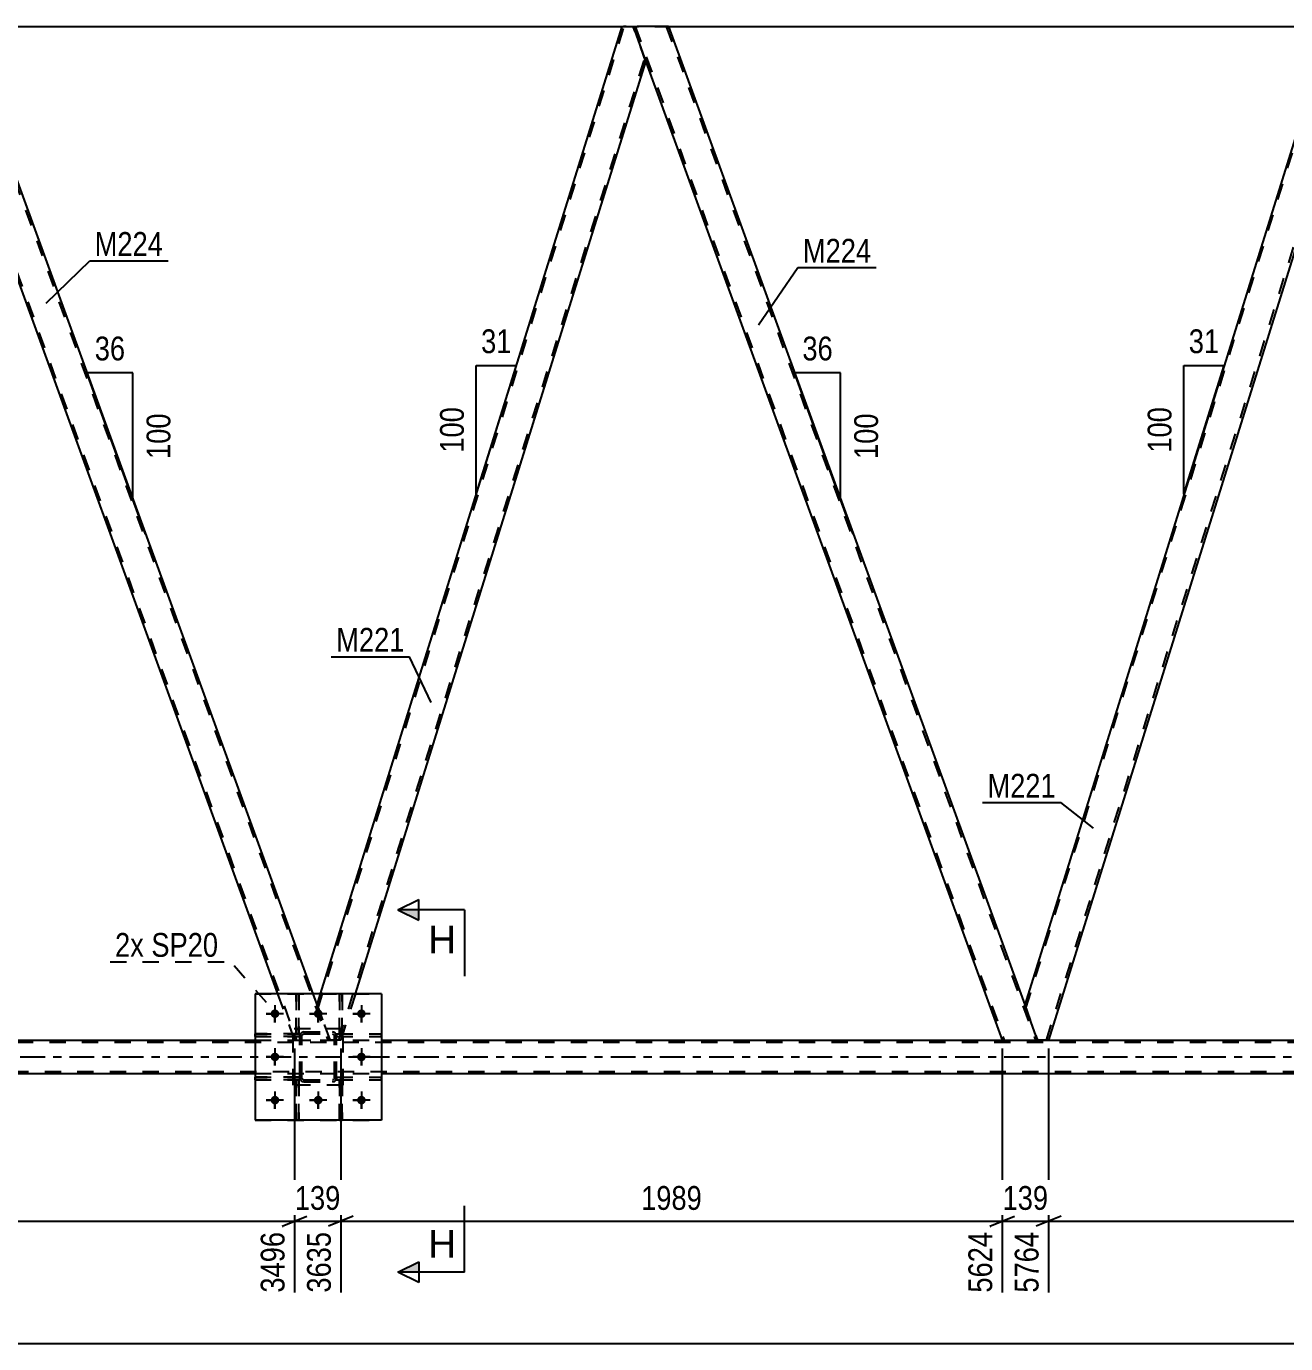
# Model space of a CAD drawing. Header units: millimetres. Extents: x 0 to 841, y 0 to 594.
# Drawn here: x 211.8 to 363.3, y 278.7 to 437.2 of the extents above; entities that cross this region are included whole.
import ezdxf

# ---------------------------------------------------------------- set-up
doc = ezdxf.new("R2010")
doc.units = ezdxf.units.MM
doc.linetypes.add('DXK_LINE_DOT2', pattern=[3.9198, 1.9599, -1.9599])
doc.linetypes.add('DXK_LINE_DOT3', pattern=[5.9187, 2.979, -0.9799, 0.9799, -0.9799])
doc.styles.add('Arial', font='ARIAL.TTF', dxfattribs={"height": 0.2})
doc.styles.add('Arial Narrow', font='ARIALN.TTF', dxfattribs={"height": 0.2})

# ---------------------------------------------------------------- blocks, each defined once
blk = doc.blocks.new('Part-122567824-4159 - 3926')
at = {"color": 7, "linetype": 'DXK_LINE_DOT2'}
for p, q in [((249.48, 305.57), (249.48, 310.41)), ((249.48, 310.41), (249.8, 310.41)), ((249.48, 309.81), (249.8, 309.81)), ((249.8, 310.41), (249.8, 305.57)), ((249.8, 305.57), (249.48, 305.57))]:
    blk.add_line(p, q, dxfattribs=at)
blk = doc.blocks.new('Part-122567824-4082 - 3926')
at = {"color": 7, "linetype": 'DXK_LINE_DOT2'}
for p, q in [((246.91, 319.05), (283.73, 437.17)), ((283.98, 437.17), (283.63, 437.17)), ((249.39, 315.17), (286.21, 433.29)), ((246.78, 319.42), (247.2, 320.77)), ((251.39, 320.77), (249.64, 315.17)), ((246.78, 319.42), (248.33, 315.17)), ((249.64, 315.17), (248.33, 315.17))]:
    blk.add_line(p, q, dxfattribs=at)
at = {"color": 2, "linetype": 'Continuous'}
for p, q in [((247.2, 320.77), (283.48, 437.17)), ((283.48, 437.17), (283.52, 437.17)), ((283.52, 437.17), (283.98, 437.17)), ((283.98, 437.17), (284.8, 437.17)), ((284.8, 437.17), (286.35, 432.92)), ((251.39, 320.77), (286.35, 432.92))]:
    blk.add_line(p, q, dxfattribs=at)
blk = doc.blocks.new('Part-122567824-4031 - 3926')
at = {"color": 7, "linetype": 'DXK_LINE_DOT2'}
for p, q in [((239.32, 320.77), (254.52, 320.77)), ((239.32, 320.77), (239.32, 305.57)), ((254.52, 320.77), (254.52, 305.57)), ((239.32, 305.57), (254.52, 305.57))]:
    blk.add_line(p, q, dxfattribs=at)
blk = doc.blocks.new('Part-122567824-4037 - 3926')
at = {"color": 7, "linetype": 'DXK_LINE_DOT2'}
for p, q in [((244.72, 315.93), (239.32, 315.93)), ((239.32, 315.93), (239.32, 315.61)), ((239.32, 315.61), (244.72, 315.61)), ((244.12, 315.61), (244.12, 315.93)), ((244.72, 315.61), (244.72, 315.93))]:
    blk.add_line(p, q, dxfattribs=at)
blk = doc.blocks.new('Part-122567824-4052 - 3926')
at = {"color": 2, "linetype": 'Continuous'}
for p, q in [((199.66, 437.17), (199.7, 437.17)), ((199.7, 437.17), (199.81, 437.17)), ((199.81, 437.17), (200.18, 437.17)), ((203.92, 437.17), (200.18, 437.17)), ((203.92, 437.17), (246.29, 320.77)), ((201.21, 432.92), (242.03, 320.77))]:
    blk.add_line(p, q, dxfattribs=at)
at = {"color": 7, "linetype": 'DXK_LINE_DOT2'}
for p, q in [((201.21, 432.92), (199.66, 437.17)), ((199.66, 437.17), (199.81, 437.17)), ((199.92, 437.17), (244.32, 315.17)), ((199.92, 437.17), (199.98, 437.17)), ((203.67, 437.17), (248.07, 315.17)), ((242.03, 320.77), (244.07, 315.17)), ((246.29, 320.77), (248.33, 315.17)), ((244.07, 315.17), (248.33, 315.17))]:
    blk.add_line(p, q, dxfattribs=at)
blk = doc.blocks.new('Part-122567824-4099 - 3926')
at = {"color": 7, "linetype": 'DXK_LINE_DOT2'}
for p, q in [((244.72, 315.69), (244.76, 315.87)), ((244.76, 315.87), (244.72, 315.69)), ((244.72, 310.65), (244.72, 315.69)), ((244.96, 315.69), (244.98, 315.78)), ((244.96, 310.65), (244.96, 315.69)), ((244.98, 315.78), (245.03, 315.86)), ((245.02, 316.13), (245.2, 316.17)), ((245.2, 316.17), (245.02, 316.13)), ((245.03, 315.86), (245.11, 315.91)), ((245.11, 315.91), (245.2, 315.93)), ((245.2, 316.17), (248.64, 316.17)), ((245.2, 315.93), (248.64, 315.93)), ((248.64, 316.17), (248.83, 316.13)), ((248.83, 316.13), (248.64, 316.17)), ((248.64, 315.93), (248.74, 315.91)), ((248.74, 315.91), (248.81, 315.86)), ((248.81, 315.86), (248.87, 315.78)), ((248.87, 315.78), (248.88, 315.69)), ((248.88, 310.65), (248.88, 315.69)), ((249.09, 315.87), (249.12, 315.69)), ((249.12, 315.69), (249.09, 315.87)), ((249.12, 310.65), (249.12, 315.69)), ((244.76, 310.47), (244.72, 310.65)), ((244.72, 310.65), (244.76, 310.47)), ((244.98, 310.56), (244.96, 310.65)), ((245.03, 310.48), (244.98, 310.56)), ((245.2, 310.17), (245.02, 310.21)), ((245.02, 310.21), (245.2, 310.17)), ((245.11, 310.43), (245.03, 310.48)), ((245.2, 310.41), (245.11, 310.43)), ((245.2, 310.41), (248.64, 310.41)), ((245.2, 310.17), (248.64, 310.17)), ((248.74, 310.43), (248.64, 310.41)), ((248.83, 310.21), (248.64, 310.17)), ((248.64, 310.17), (248.83, 310.21)), ((248.81, 310.48), (248.74, 310.43)), ((248.87, 310.56), (248.81, 310.48)), ((248.88, 310.65), (248.87, 310.56)), ((249.12, 310.65), (249.09, 310.47)), ((249.09, 310.47), (249.12, 310.65))]:
    blk.add_line(p, q, dxfattribs=at)
at = {"color": 7, "linetype": 'DXK_LINE_DOT3'}
blk.add_line((246.92, 313.17), (246.92, 313.17), dxfattribs=at)
at = {"color": 7, "linetype": 'DXK_LINE_DOT2'}
for centre, start, end in [((245.2, 315.69), 112.4996, 157.4996), ((245.2, 315.69), 112.4996, 157.4996), ((248.64, 315.69), 22.4996, 67.4996), ((248.64, 315.69), 22.4996, 67.4996), ((245.2, 310.65), 202.4996, 247.4996), ((245.2, 310.65), 202.4996, 247.4996), ((248.64, 310.65), 292.4996, 337.4996), ((248.64, 310.65), 292.4996, 337.4996)]:
    blk.add_arc(centre, 0.48, start, end, dxfattribs=at)
blk = doc.blocks.new('Part-122567824-4021 - 3926')
at = {"color": 7, "linetype": 'DXK_LINE_DOT2'}
for p, q in [((244.6, 310.41), (244.28, 310.41)), ((244.28, 310.41), (244.28, 305.57)), ((244.28, 309.81), (244.6, 309.81)), ((244.6, 305.57), (244.6, 310.41)), ((244.28, 305.57), (244.6, 305.57))]:
    blk.add_line(p, q, dxfattribs=at)
blk = doc.blocks.new('Bolt-122567824-4022 - 3926')
at = {"linetype": 'Continuous'}
for points in [[(242.24, 318.37, -1), (241.2, 318.37, -1)], [(247.44, 318.37, -1), (246.4, 318.37, -1)], [(252.64, 318.37, -1), (251.6, 318.37, -1)], [(242.24, 313.17, -1), (241.2, 313.17, -1)], [(252.64, 313.17, -1), (251.6, 313.17, -1)], [(242.24, 307.97, -1), (241.2, 307.97, -1)], [(247.44, 307.97, -1), (246.4, 307.97, -1)], [(252.64, 307.97, -1), (251.6, 307.97, -1)]]:
    blk.add_hatch(color=1, dxfattribs=at).paths.add_polyline_path(points)
at = {"color": 1, "linetype": 'Continuous'}
for p, q in [((241.72, 319.41), (241.72, 317.33)), ((246.92, 319.41), (246.92, 317.33)), ((252.12, 319.41), (252.12, 317.33)), ((242.76, 318.37), (240.68, 318.37)), ((247.96, 318.37), (245.88, 318.37)), ((253.16, 318.37), (251.08, 318.37)), ((241.72, 314.21), (241.72, 312.13)), ((252.12, 314.21), (252.12, 312.13)), ((242.76, 313.17), (240.68, 313.17)), ((253.16, 313.17), (251.08, 313.17)), ((242.76, 307.97), (240.68, 307.97)), ((241.72, 309.01), (241.72, 306.93)), ((247.96, 307.97), (245.88, 307.97)), ((246.92, 309.01), (246.92, 306.93)), ((253.16, 307.97), (251.08, 307.97)), ((252.12, 309.01), (252.12, 306.93))]:
    blk.add_line(p, q, dxfattribs=at)
blk = doc.blocks.new('Bolt-122567824-4023 - 3926')
at = {"color": 1, "linetype": 'Continuous'}
for p, q in [((241.72, 319.41), (241.72, 318.72)), ((246.92, 319.41), (246.92, 318.72)), ((252.12, 319.41), (252.12, 318.72)), ((240.68, 318.37), (241.38, 318.37)), ((241.72, 317.33), (241.72, 318.02)), ((242.76, 318.37), (242.07, 318.37)), ((245.88, 318.37), (246.58, 318.37)), ((246.92, 317.33), (246.92, 318.02)), ((247.96, 318.37), (247.27, 318.37)), ((251.08, 318.37), (251.78, 318.37)), ((252.12, 317.33), (252.12, 318.02)), ((253.16, 318.37), (252.47, 318.37)), ((241.72, 314.21), (241.72, 313.52)), ((252.12, 314.21), (252.12, 313.52)), ((240.68, 313.17), (241.38, 313.17)), ((241.72, 312.13), (241.72, 312.82)), ((242.76, 313.17), (242.07, 313.17)), ((251.08, 313.17), (251.78, 313.17)), ((252.12, 312.13), (252.12, 312.82)), ((253.16, 313.17), (252.47, 313.17)), ((240.68, 307.97), (241.38, 307.97)), ((241.72, 309.01), (241.72, 308.32)), ((241.72, 306.93), (241.72, 307.62)), ((242.76, 307.97), (242.07, 307.97)), ((245.88, 307.97), (246.58, 307.97)), ((246.92, 309.01), (246.92, 308.32)), ((246.92, 306.93), (246.92, 307.62)), ((247.96, 307.97), (247.27, 307.97)), ((251.08, 307.97), (251.78, 307.97)), ((252.12, 309.01), (252.12, 308.32)), ((252.12, 306.93), (252.12, 307.62)), ((253.16, 307.97), (252.47, 307.97))]:
    blk.add_line(p, q, dxfattribs=at)
blk = doc.blocks.new('Part-122567824-4032 - 3926')
at = {"color": 7, "linetype": 'DXK_LINE_DOT2'}
for p, q in [((249.12, 310.41), (249.12, 310.73)), ((249.12, 310.73), (254.52, 310.73)), ((249.72, 310.41), (249.72, 310.73)), ((254.52, 310.73), (254.52, 310.41)), ((249.12, 310.41), (254.52, 310.41))]:
    blk.add_line(p, q, dxfattribs=at)
blk = doc.blocks.new('Part-122567824-4117 - 3926')
at = {"color": 7, "linetype": 'DXK_LINE_DOT2'}
for p, q in [((244.72, 315.69), (244.76, 315.87)), ((244.76, 315.87), (244.72, 315.69)), ((244.72, 310.65), (244.72, 315.69)), ((244.96, 315.69), (244.98, 315.78)), ((244.96, 310.65), (244.96, 315.69)), ((244.98, 315.78), (245.03, 315.86)), ((245.02, 316.13), (245.2, 316.17)), ((245.2, 316.17), (245.02, 316.13)), ((245.03, 315.86), (245.11, 315.91)), ((245.11, 315.91), (245.2, 315.93)), ((245.2, 316.17), (248.64, 316.17)), ((245.2, 315.93), (248.64, 315.93)), ((248.64, 316.17), (248.83, 316.13)), ((248.83, 316.13), (248.64, 316.17)), ((248.64, 315.93), (248.74, 315.91)), ((248.74, 315.91), (248.81, 315.86)), ((248.81, 315.86), (248.87, 315.78)), ((248.87, 315.78), (248.88, 315.69)), ((248.88, 310.65), (248.88, 315.69)), ((249.09, 315.87), (249.12, 315.69)), ((249.12, 315.69), (249.09, 315.87)), ((249.12, 310.65), (249.12, 315.69)), ((244.76, 310.47), (244.72, 310.65)), ((244.72, 310.65), (244.76, 310.47)), ((244.98, 310.56), (244.96, 310.65)), ((245.03, 310.48), (244.98, 310.56)), ((245.2, 310.17), (245.02, 310.21)), ((245.02, 310.21), (245.2, 310.17)), ((245.11, 310.43), (245.03, 310.48)), ((245.2, 310.41), (245.11, 310.43)), ((245.2, 310.41), (248.64, 310.41)), ((245.2, 310.17), (248.64, 310.17)), ((248.74, 310.43), (248.64, 310.41)), ((248.83, 310.21), (248.64, 310.17)), ((248.64, 310.17), (248.83, 310.21)), ((248.81, 310.48), (248.74, 310.43)), ((248.87, 310.56), (248.81, 310.48)), ((248.88, 310.65), (248.87, 310.56)), ((249.12, 310.65), (249.09, 310.47)), ((249.09, 310.47), (249.12, 310.65))]:
    blk.add_line(p, q, dxfattribs=at)
at = {"color": 7, "linetype": 'DXK_LINE_DOT3'}
blk.add_line((246.92, 313.17), (246.92, 313.17), dxfattribs=at)
at = {"color": 7, "linetype": 'DXK_LINE_DOT2'}
for centre, start, end in [((245.2, 315.69), 112.4996, 157.4996), ((245.2, 315.69), 112.4996, 157.4996), ((248.64, 315.69), 22.4996, 67.4996), ((248.64, 315.69), 22.4996, 67.4996), ((245.2, 310.65), 202.4996, 247.4996), ((245.2, 310.65), 202.4996, 247.4996), ((248.64, 310.65), 292.4996, 337.4996), ((248.64, 310.65), 292.4996, 337.4996)]:
    blk.add_arc(centre, 0.48, start, end, dxfattribs=at)
blk = doc.blocks.new('Part-122567824-4153 - 3926')
at = {"color": 7, "linetype": 'DXK_LINE_DOT2'}
for p, q in [((249.48, 315.93), (249.48, 320.77)), ((249.48, 320.77), (249.8, 320.77)), ((249.8, 320.77), (249.8, 315.93)), ((249.48, 316.53), (249.8, 316.53)), ((249.8, 315.93), (249.48, 315.93))]:
    blk.add_line(p, q, dxfattribs=at)
blk = doc.blocks.new('Part-122567824-4156 - 3926')
at = {"color": 7, "linetype": 'DXK_LINE_DOT2'}
for p, q in [((244.28, 315.93), (244.28, 320.77)), ((244.28, 320.77), (244.6, 320.77)), ((244.6, 320.77), (244.6, 315.93)), ((244.28, 316.53), (244.6, 316.53)), ((244.6, 315.93), (244.28, 315.93))]:
    blk.add_line(p, q, dxfattribs=at)
blk = doc.blocks.new('Part-122567824-4162 - 3926')
at = {"color": 7, "linetype": 'DXK_LINE_DOT2'}
for p, q in [((244.28, 305.57), (244.28, 310.41)), ((244.28, 310.41), (244.6, 310.41)), ((244.28, 309.81), (244.6, 309.81)), ((244.6, 310.41), (244.6, 305.57)), ((244.6, 305.57), (244.28, 305.57))]:
    blk.add_line(p, q, dxfattribs=at)
blk = doc.blocks.new('Part-122567824-4174 - 3926')
at = {"color": 7, "linetype": 'DXK_LINE_DOT2'}
for p, q in [((244.72, 310.73), (239.32, 310.73)), ((239.32, 310.73), (239.32, 310.41)), ((244.12, 310.41), (244.12, 310.73)), ((244.72, 310.41), (244.72, 310.73)), ((239.32, 310.41), (244.72, 310.41))]:
    blk.add_line(p, q, dxfattribs=at)
blk = doc.blocks.new('Part-122567824-4179 - 3926')
at = {"color": 2, "linetype": 'Continuous'}
for p, q in [((368.62, 437.17), (331.91, 319.42)), ((368.65, 437.17), (368.62, 437.17)), ((368.65, 437.17), (369.12, 437.17)), ((369.12, 437.17), (369.93, 437.17)), ((369.93, 437.17), (371.48, 432.92)), ((371.48, 432.92), (334.78, 315.17)), ((333.46, 315.17), (331.91, 319.42)), ((334.78, 315.17), (333.46, 315.17))]:
    blk.add_line(p, q, dxfattribs=at)
at = {"color": 7, "linetype": 'DXK_LINE_DOT2'}
for p, q in [((332.05, 319.05), (368.87, 437.17)), ((368.76, 437.17), (369.12, 437.17)), ((368.89, 437.17), (368.87, 437.17)), ((368.87, 437.17), (368.89, 437.17)), ((368.93, 437.17), (368.89, 437.17)), ((334.53, 315.17), (371.34, 433.29))]:
    blk.add_line(p, q, dxfattribs=at)
blk = doc.blocks.new('Part-122567824-4184 - 3926')
at = {"color": 2, "linetype": 'Continuous'}
for p, q in [((284.8, 437.17), (284.84, 437.17)), ((284.84, 437.17), (284.95, 437.17)), ((284.95, 437.17), (285.31, 437.17)), ((289.06, 437.17), (285.31, 437.17)), ((289.06, 437.17), (331.91, 319.42)), ((286.35, 432.92), (329.2, 315.17)), ((329.2, 315.17), (329.71, 315.17)), ((329.71, 315.17), (333.46, 315.17))]:
    blk.add_line(p, q, dxfattribs=at)
at = {"color": 7, "linetype": 'DXK_LINE_DOT2'}
for p, q in [((286.35, 432.92), (284.8, 437.17)), ((284.8, 437.17), (284.95, 437.17)), ((285.05, 437.17), (329.46, 315.17)), ((285.05, 437.17), (285.11, 437.17)), ((288.8, 437.17), (333.2, 315.17)), ((331.91, 319.42), (333.46, 315.17)), ((329.2, 315.17), (329.24, 315.17)), ((329.24, 315.17), (329.35, 315.17))]:
    blk.add_line(p, q, dxfattribs=at)
blk = doc.blocks.new('Part-122567824-4194 - 3926')
at = {"color": 7, "linetype": 'DXK_LINE_DOT2'}
for p, q in [((104.83, 314.93), (774.49, 314.93)), ((239.32, 315.17), (254.52, 315.17)), ((329.2, 315.17), (334.78, 315.17)), ((104.27, 311.41), (774.49, 311.41)), ((239.32, 311.17), (254.52, 311.17))]:
    blk.add_line(p, q, dxfattribs=at)
at = {"color": 2, "linetype": 'Continuous'}
for p, q in [((164.51, 315.17), (239.32, 315.17)), ((254.52, 315.17), (329.2, 315.17)), ((334.78, 315.17), (414.34, 315.17)), ((104.23, 311.17), (239.32, 311.17)), ((254.52, 311.17), (494.73, 311.17))]:
    blk.add_line(p, q, dxfattribs=at)
at = {"color": 7, "linetype": 'DXK_LINE_DOT3'}
blk.add_line((104.55, 313.17), (774.49, 313.17), dxfattribs=at)
blk = doc.blocks.new('Part-122567824-4222 - 3926')
at = {"color": 7, "linetype": 'DXK_LINE_DOT2'}
for p, q in [((249.12, 315.61), (249.12, 315.93)), ((249.12, 315.93), (254.52, 315.93)), ((249.12, 315.61), (254.52, 315.61)), ((249.72, 315.61), (249.72, 315.93)), ((254.52, 315.93), (254.52, 315.61))]:
    blk.add_line(p, q, dxfattribs=at)
blk = doc.blocks.new('Part-122567824-4227 - 3926')
at = {"color": 2, "linetype": 'Continuous'}
for p, q in [((254.52, 320.77), (239.32, 320.77)), ((239.32, 320.77), (239.32, 305.57)), ((254.52, 320.77), (254.52, 305.57)), ((254.52, 305.57), (239.32, 305.57))]:
    blk.add_line(p, q, dxfattribs=at)
blk = doc.blocks.new('Part-122567824-4228 - 3926')
at = {"color": 7, "linetype": 'DXK_LINE_DOT2'}
for p, q in [((249.12, 315.93), (254.52, 315.93)), ((249.12, 315.93), (249.12, 315.61)), ((249.12, 315.61), (254.52, 315.61)), ((249.72, 315.61), (249.72, 315.93)), ((254.52, 315.61), (254.52, 315.93))]:
    blk.add_line(p, q, dxfattribs=at)
blk = doc.blocks.new('Part-122567824-4408 - 3926')
at = {"color": 7, "linetype": 'DXK_LINE_DOT2'}
for p, q in [((249.92, 316.57), (243.92, 316.57)), ((243.92, 309.77), (243.92, 316.57)), ((249.92, 309.77), (249.92, 316.57)), ((249.92, 309.77), (243.92, 309.77))]:
    blk.add_line(p, q, dxfattribs=at)
blk = doc.blocks.new('Part-122567824-4231 - 3926')
at = {"color": 7, "linetype": 'DXK_LINE_DOT2'}
for p, q in [((249.8, 310.41), (249.48, 310.41)), ((249.48, 310.41), (249.48, 305.57)), ((249.48, 309.81), (249.8, 309.81)), ((249.8, 305.57), (249.8, 310.41)), ((249.48, 305.57), (249.8, 305.57))]:
    blk.add_line(p, q, dxfattribs=at)
blk = doc.blocks.new('Part-122567824-4234 - 3926')
at = {"color": 2, "linetype": 'Continuous'}
blk.add_line((244.6, 320.77), (244.28, 320.77), dxfattribs=at)
at = {"color": 7, "linetype": 'DXK_LINE_DOT2'}
for p, q in [((244.28, 320.77), (244.28, 315.93)), ((244.6, 315.93), (244.6, 320.77)), ((244.28, 316.53), (244.6, 316.53)), ((244.28, 315.93), (244.6, 315.93))]:
    blk.add_line(p, q, dxfattribs=at)
blk = doc.blocks.new('Part-122567824-4237 - 3926')
at = {"color": 2, "linetype": 'Continuous'}
blk.add_line((249.8, 320.77), (249.48, 320.77), dxfattribs=at)
at = {"color": 7, "linetype": 'DXK_LINE_DOT2'}
for p, q in [((249.48, 320.77), (249.48, 315.93)), ((249.8, 315.93), (249.8, 320.77)), ((249.48, 316.53), (249.8, 316.53)), ((249.48, 315.93), (249.8, 315.93))]:
    blk.add_line(p, q, dxfattribs=at)
blk = doc.blocks.new('Part-122567824-4238 - 3926')
at = {"color": 7, "linetype": 'DXK_LINE_DOT2'}
for p, q in [((239.32, 310.73), (244.72, 310.73)), ((239.32, 310.41), (239.32, 310.73)), ((244.12, 310.41), (244.12, 310.73)), ((244.72, 310.73), (244.72, 310.41)), ((244.72, 310.41), (239.32, 310.41))]:
    blk.add_line(p, q, dxfattribs=at)
blk = doc.blocks.new('Part-122567824-4239 - 3926')
at = {"color": 7, "linetype": 'DXK_LINE_DOT2'}
for p, q in [((239.32, 315.93), (244.72, 315.93)), ((239.32, 315.61), (239.32, 315.93)), ((244.72, 315.61), (239.32, 315.61)), ((244.12, 315.61), (244.12, 315.93)), ((244.72, 315.93), (244.72, 315.61))]:
    blk.add_line(p, q, dxfattribs=at)
blk = doc.blocks.new('Part-122567824-4261 - 3926')
at = {"color": 7, "linetype": 'DXK_LINE_DOT2'}
for p, q in [((249.12, 310.73), (254.52, 310.73)), ((249.12, 310.73), (249.12, 310.41)), ((249.72, 310.41), (249.72, 310.73)), ((254.52, 310.41), (254.52, 310.73)), ((249.12, 310.41), (254.52, 310.41))]:
    blk.add_line(p, q, dxfattribs=at)
blk = doc.blocks.new('Part-122567824-4392 - 3926')
at = {"color": 2, "linetype": 'Continuous'}
for p, q in [((203.92, 437.17), (283.48, 437.17)), ((289.06, 437.17), (368.62, 437.17))]:
    blk.add_line(p, q, dxfattribs=at)
at = {"color": 7, "linetype": 'DXK_LINE_DOT2'}
blk.add_line((283.48, 437.17), (289.06, 437.17), dxfattribs=at)
blk = doc.blocks.new('Part-122567824-4407 - 3926')
at = {"color": 7, "linetype": 'DXK_LINE_DOT2'}
for p, q in [((249.92, 316.57), (243.92, 316.57)), ((243.92, 309.77), (243.92, 316.57)), ((249.92, 309.77), (249.92, 316.57)), ((249.92, 309.77), (243.92, 309.77))]:
    blk.add_line(p, q, dxfattribs=at)
blk = doc.blocks.new('StraightDimension-122567824-10666 - 3926')
at = {"color": 7, "linetype": 'Continuous'}
for p, q in [((164.51, 314.17), (164.51, 284.81)), ((244.07, 314.17), (244.07, 284.81)), ((166.01, 294.02), (163.01, 292.82)), ((164.51, 293.42), (244.07, 293.42)), ((242.57, 292.82), (245.57, 294.02))]:
    blk.add_line(p, q, dxfattribs=at)
at = {"color": 0}
blk.add_wipeout([(208.54, 294.17), (208.54, 298.37), (200.03, 298.37), (200.03, 294.17)], dxfattribs=at)
at = {"color": 0, "linetype": 'Continuous'}
blk.add_wipeout([(243.47, 292.72), (239.27, 292.72), (239.27, 284.21), (243.47, 284.21)], dxfattribs=at)
at = {"color": 3, "style": 'Arial Narrow'}
blk.add_text('1989', height=2.863, dxfattribs=at).set_placement((200.63, 294.77))
at = {"color": 3, "linetype": 'Continuous', "style": 'Arial Narrow'}
blk.add_text('3496', height=2.863, rotation=90.0002, dxfattribs=at).set_placement((242.87, 284.81))
blk = doc.blocks.new('StraightDimension-122567824-49967 - 3926')
at = {"color": 7, "linetype": 'Continuous'}
blk.add_line((46.96, 278.67), (791.11, 278.67), dxfattribs=at)
blk = doc.blocks.new('StraightDimension-122567824-10664 - 3926')
at = {"color": 7, "linetype": 'Continuous'}
for p, q in [((249.64, 314.17), (249.64, 284.81)), ((329.2, 314.17), (329.2, 284.81)), ((251.14, 294.02), (248.14, 292.82)), ((249.64, 293.42), (329.2, 293.42)), ((327.7, 292.82), (330.7, 294.02))]:
    blk.add_line(p, q, dxfattribs=at)
at = {"color": 0}
blk.add_wipeout([(293.68, 294.17), (293.68, 298.37), (285.17, 298.37), (285.17, 294.17)], dxfattribs=at)
at = {"color": 0, "linetype": 'Continuous'}
blk.add_wipeout([(328.6, 292.72), (324.4, 292.72), (324.4, 284.21), (328.6, 284.21)], dxfattribs=at)
at = {"color": 3, "style": 'Arial Narrow'}
blk.add_text('1989', height=2.863, dxfattribs=at).set_placement((285.77, 294.77))
at = {"color": 3, "linetype": 'Continuous', "style": 'Arial Narrow'}
blk.add_text('5624', height=2.863, rotation=90.0002, dxfattribs=at).set_placement((328, 284.81))
blk = doc.blocks.new('StraightDimension-122567824-10662 - 3926')
at = {"color": 7, "linetype": 'Continuous'}
for p, q in [((334.78, 314.17), (334.78, 284.81)), ((414.34, 314.17), (414.34, 284.81)), ((336.28, 294.02), (333.28, 292.82)), ((334.78, 293.42), (414.34, 293.42)), ((412.84, 292.82), (415.84, 294.02))]:
    blk.add_line(p, q, dxfattribs=at)
at = {"color": 0}
blk.add_wipeout([(378.81, 294.17), (378.81, 298.37), (370.3, 298.37), (370.3, 294.17)], dxfattribs=at)
at = {"color": 0, "linetype": 'Continuous'}
blk.add_wipeout([(413.74, 292.72), (409.54, 292.72), (409.54, 284.21), (413.74, 284.21)], dxfattribs=at)
at = {"color": 3, "style": 'Arial Narrow'}
blk.add_text('1989', height=2.863, dxfattribs=at).set_placement((370.9, 294.77))
at = {"color": 3, "linetype": 'Continuous', "style": 'Arial Narrow'}
blk.add_text('7753', height=2.863, rotation=90.0002, dxfattribs=at).set_placement((413.14, 284.81))
blk = doc.blocks.new('StraightDimension-122567824-10663 - 3926')
at = {"color": 7, "linetype": 'Continuous'}
for p, q in [((329.2, 314.17), (329.2, 284.81)), ((334.78, 314.17), (334.78, 284.81)), ((327.7, 292.82), (330.7, 294.02)), ((329.2, 293.42), (334.78, 293.42)), ((336.28, 294.02), (333.28, 292.82))]:
    blk.add_line(p, q, dxfattribs=at)
at = {"color": 0}
blk.add_wipeout([(335.33, 294.17), (335.33, 298.37), (328.65, 298.37), (328.65, 294.17)], dxfattribs=at)
at = {"color": 0, "linetype": 'Continuous'}
blk.add_wipeout([(334.18, 292.72), (329.98, 292.72), (329.98, 284.21), (334.18, 284.21)], dxfattribs=at)
at = {"color": 3, "style": 'Arial Narrow'}
blk.add_text('139', height=2.863, dxfattribs=at).set_placement((329.25, 294.77))
at = {"color": 3, "linetype": 'Continuous', "style": 'Arial Narrow'}
blk.add_text('5764', height=2.863, rotation=90.0002, dxfattribs=at).set_placement((333.58, 284.81))
blk = doc.blocks.new('StraightDimension-122567824-10665 - 3926')
at = {"color": 7, "linetype": 'Continuous'}
for p, q in [((244.07, 314.17), (244.07, 284.81)), ((249.64, 314.17), (249.64, 284.81)), ((242.57, 292.82), (245.57, 294.02)), ((244.07, 293.42), (249.64, 293.42)), ((251.14, 294.02), (248.14, 292.82))]:
    blk.add_line(p, q, dxfattribs=at)
at = {"color": 0}
blk.add_wipeout([(250.2, 294.17), (250.2, 298.37), (243.51, 298.37), (243.51, 294.17)], dxfattribs=at)
at = {"color": 0, "linetype": 'Continuous'}
blk.add_wipeout([(249.04, 292.72), (244.84, 292.72), (244.84, 284.21), (249.04, 284.21)], dxfattribs=at)
at = {"color": 3, "style": 'Arial Narrow'}
blk.add_text('139', height=2.863, dxfattribs=at).set_placement((244.11, 294.77))
at = {"color": 3, "linetype": 'Continuous', "style": 'Arial Narrow'}
blk.add_text('3635', height=2.863, rotation=90.0002, dxfattribs=at).set_placement((248.44, 284.81))
blk = doc.blocks.new('AngleDimension-122567824-20758 - 3926')
at = {"color": 7, "linetype": 'Continuous'}
for p, q in [((265.94, 396.35), (270.76, 396.35)), ((265.94, 380.89), (270.76, 396.35)), ((265.94, 380.89), (265.94, 396.35)), ((267.65, 386.39), (270.76, 396.35))]:
    blk.add_line(p, q, dxfattribs=at)
at = {"color": 0}
for points in [[(270.77, 397.25), (270.77, 401.45), (265.92, 401.45), (265.92, 397.25)], [(265.04, 391.96), (260.84, 391.96), (260.84, 385.28), (265.04, 385.28)]]:
    blk.add_wipeout(points, dxfattribs=at)
at = {"color": 3, "style": 'Arial Narrow'}
blk.add_text('31', height=2.863, dxfattribs=at).set_placement((266.52, 397.85))
blk.add_text('100', height=2.863, rotation=90.0002, dxfattribs=at).set_placement((264.44, 385.88))
blk = doc.blocks.new('AngleDimension-122567824-20760 - 3926')
at = {"color": 7, "linetype": 'Continuous'}
for p, q in [((224.64, 395.48), (219.1, 395.48)), ((224.64, 380.25), (219.1, 395.48)), ((224.64, 380.25), (224.64, 395.48)), ((226.16, 376.08), (224.64, 380.25))]:
    blk.add_line(p, q, dxfattribs=at)
at = {"color": 0}
for points in [[(224.3, 396.38), (224.3, 400.58), (219.44, 400.58), (219.44, 396.38)], [(229.74, 391.21), (225.54, 391.21), (225.54, 384.52), (229.74, 384.52)]]:
    blk.add_wipeout(points, dxfattribs=at)
at = {"color": 3, "style": 'Arial Narrow'}
blk.add_text('36', height=2.863, dxfattribs=at).set_placement((220.04, 396.98))
blk.add_text('100', height=2.863, rotation=90.0002, dxfattribs=at).set_placement((229.14, 385.12))
blk = doc.blocks.new('AngleDimension-122567824-20786 - 3926')
at = {"color": 7, "linetype": 'Continuous'}
for p, q in [((351.07, 396.35), (355.89, 396.35)), ((351.07, 380.89), (355.89, 396.35)), ((351.07, 380.89), (351.07, 396.35)), ((352.79, 386.39), (355.89, 396.35))]:
    blk.add_line(p, q, dxfattribs=at)
at = {"color": 0}
for points in [[(355.91, 397.25), (355.91, 401.45), (351.05, 401.45), (351.05, 397.25)], [(350.17, 391.96), (345.97, 391.96), (345.97, 385.28), (350.17, 385.28)]]:
    blk.add_wipeout(points, dxfattribs=at)
at = {"color": 3, "style": 'Arial Narrow'}
blk.add_text('31', height=2.863, dxfattribs=at).set_placement((351.65, 397.85))
blk.add_text('100', height=2.863, rotation=90.0002, dxfattribs=at).set_placement((349.57, 385.88))
blk = doc.blocks.new('AngleDimension-122567824-20788 - 3926')
at = {"color": 7, "linetype": 'Continuous'}
for p, q in [((309.77, 395.48), (304.23, 395.48)), ((309.77, 380.25), (304.23, 395.48)), ((309.77, 380.25), (309.77, 395.48)), ((311.29, 376.08), (309.77, 380.25))]:
    blk.add_line(p, q, dxfattribs=at)
at = {"color": 0}
for points in [[(309.43, 396.38), (309.43, 400.58), (304.57, 400.58), (304.57, 396.38)], [(314.87, 391.21), (310.67, 391.21), (310.67, 384.52), (314.87, 384.52)]]:
    blk.add_wipeout(points, dxfattribs=at)
at = {"color": 3, "style": 'Arial Narrow'}
blk.add_text('36', height=2.863, dxfattribs=at).set_placement((305.17, 396.98))
blk.add_text('100', height=2.863, rotation=90.0002, dxfattribs=at).set_placement((314.27, 385.12))
blk = doc.blocks.new('Mark-122567824-16408 - 3926')
at = {"color": 0}
blk.add_wipeout([(335.66, 344.37), (335.66, 347.37), (327.43, 347.37), (327.43, 344.37)], dxfattribs=at)
blk.add_wipeout([(335.66, 344.37), (335.66, 347.37), (327.43, 347.37), (327.43, 344.37)], dxfattribs=at)
at = {"color": 30, "linetype": 'Continuous'}
for p in [(326.83, 343.77), (340.2, 340.69)]:
    blk.add_line(p, (336.26, 343.77), dxfattribs=at)
at = {"color": 3, "style": 'Arial Narrow'}
blk.add_text('M221', height=2.863, dxfattribs=at).set_placement((327.43, 344.37))
blk = doc.blocks.new('Mark-122567824-4078 - 3926')
at = {"color": 0}
blk.add_wipeout([(257.31, 361.93), (257.31, 364.93), (249.09, 364.93), (249.09, 361.93)], dxfattribs=at)
blk.add_wipeout([(257.31, 361.93), (257.31, 364.93), (249.09, 364.93), (249.09, 361.93)], dxfattribs=at)
at = {"color": 30, "linetype": 'Continuous'}
for p in [(248.49, 361.33), (260.5, 355.81)]:
    blk.add_line(p, (257.91, 361.33), dxfattribs=at)
at = {"color": 3, "style": 'Arial Narrow'}
blk.add_text('M221', height=2.863, dxfattribs=at).set_placement((249.09, 361.93))
blk = doc.blocks.new('Mark-122567824-4048 - 3926')
at = {"color": 0}
blk.add_wipeout([(228.26, 409.56), (228.26, 412.56), (220.03, 412.56), (220.03, 409.56)], dxfattribs=at)
blk.add_wipeout([(228.26, 409.56), (228.26, 412.56), (220.03, 412.56), (220.03, 409.56)], dxfattribs=at)
at = {"color": 30, "linetype": 'Continuous'}
for p, q in [((214.19, 403.86), (219.43, 408.96)), ((219.43, 408.96), (228.86, 408.96))]:
    blk.add_line(p, q, dxfattribs=at)
at = {"color": 3, "style": 'Arial Narrow'}
blk.add_text('M224', height=2.863, dxfattribs=at).set_placement((220.03, 409.56))
blk = doc.blocks.new('Mark-122567824-4180 - 3926')
at = {"color": 0}
blk.add_wipeout([(313.45, 408.74), (313.45, 411.74), (305.23, 411.74), (305.23, 408.74)], dxfattribs=at)
blk.add_wipeout([(313.45, 408.74), (313.45, 411.74), (305.23, 411.74), (305.23, 408.74)], dxfattribs=at)
at = {"color": 30, "linetype": 'Continuous'}
for p, q in [((299.9, 401.26), (304.63, 408.14)), ((304.63, 408.14), (314.05, 408.14))]:
    blk.add_line(p, q, dxfattribs=at)
at = {"color": 3, "style": 'Arial Narrow'}
blk.add_text('M224', height=2.863, dxfattribs=at).set_placement((305.23, 408.74))
blk = doc.blocks.new('SectionMark-122567824-51410 - 3926')
at = {"linetype": 'Continuous'}
for points in [[(259.02, 330.88), (259.02, 329.63), (256.52, 330.88)], [(259.02, 288.52), (259.02, 287.27), (256.52, 287.27)]]:
    blk.add_hatch(color=6, dxfattribs=at).paths.add_polyline_path(points)
at = {"color": 6, "linetype": 'Continuous'}
for p, q in [((256.52, 330.88), (259.02, 332.13)), ((259.02, 329.63), (259.02, 332.13)), ((264.52, 330.88), (256.52, 330.88)), ((256.52, 330.88), (259.02, 329.63)), ((264.52, 330.88), (264.52, 322.88)), ((264.52, 287.27), (264.52, 295.27)), ((256.52, 287.27), (259.02, 288.52)), ((259.02, 288.52), (259.02, 286.02)), ((264.52, 287.27), (256.52, 287.27)), ((259.02, 286.02), (256.52, 287.27))]:
    blk.add_line(p, q, dxfattribs=at)
at = {"color": 0, "linetype": 'Continuous'}
for points in [[(263.52, 325.63), (263.52, 329.13), (260.15, 329.13), (260.15, 325.63)], [(263.52, 289.02), (263.52, 292.52), (260.15, 292.52), (260.15, 289.02)]]:
    blk.add_wipeout(points, dxfattribs=at)
at = {"color": 3, "linetype": 'Continuous', "style": 'Arial'}
for p in [(260.15, 325.63), (260.15, 289.02)]:
    blk.add_text('H', height=3.34, dxfattribs=at).set_placement(p)
blk = doc.blocks.new('MarkSet-122567824-5595 - 3926')
at = {"color": 30, "linetype": 'DXK_LINE_DOT2'}
blk.add_line((240.69, 319.7), (236.39, 324.62), dxfattribs=at)
at = {"color": 0}
for points in [[(225.95, 325.22), (225.95, 328.22), (222.48, 328.22), (222.48, 325.22)], [(234.89, 325.22), (234.89, 328.22), (226.85, 328.22), (226.85, 325.22)]]:
    blk.add_wipeout(points, dxfattribs=at)
for points in [[(225.95, 325.22), (225.95, 328.22), (222.48, 328.22), (222.48, 325.22)], [(234.89, 325.22), (234.89, 328.22), (226.85, 328.22), (226.85, 325.22)]]:
    blk.add_wipeout(points, dxfattribs=at)
at = {"color": 30, "linetype": 'DXK_LINE_DOT2'}
blk.add_line((221.88, 324.62), (236.39, 324.62), dxfattribs=at)
at = {"color": 3, "style": 'Arial Narrow'}
for s, p in [('2x', (222.48, 325.22)), ('SP20', (226.85, 325.22))]:
    blk.add_text(s, height=2.863, dxfattribs=at).set_placement(p)

msp = doc.modelspace()

# ---------------------------------------------------------------- block references
for name in ['Part-122567824-4392 - 3926', 'Part-122567824-4052 - 3926', 'Part-122567824-4082 - 3926', 'Part-122567824-4184 - 3926', 'Part-122567824-4179 - 3926', 'Part-122567824-4031 - 3926', 'Part-122567824-4227 - 3926', 'Part-122567824-4156 - 3926', 'Part-122567824-4234 - 3926', 'Part-122567824-4153 - 3926', 'Part-122567824-4237 - 3926', 'Bolt-122567824-4022 - 3926', 'Bolt-122567824-4023 - 3926', 'Part-122567824-4037 - 3926', 'Part-122567824-4239 - 3926', 'Part-122567824-4408 - 3926', 'Part-122567824-4407 - 3926', 'Part-122567824-4099 - 3926', 'Part-122567824-4117 - 3926', 'Part-122567824-4222 - 3926', 'Part-122567824-4228 - 3926', 'Part-122567824-4194 - 3926', 'Part-122567824-4174 - 3926', 'Part-122567824-4238 - 3926', 'Part-122567824-4032 - 3926', 'Part-122567824-4261 - 3926', 'Part-122567824-4021 - 3926', 'Part-122567824-4162 - 3926', 'Part-122567824-4159 - 3926', 'Part-122567824-4231 - 3926']:
    msp.add_blockref(name, (0, 0))

# ---------------------------------------------------------------- next in the draw order: block references
msp.add_blockref('StraightDimension-122567824-10666 - 3926', (0, 0))

# ---------------------------------------------------------------- next in the draw order: block references
msp.add_blockref('StraightDimension-122567824-49967 - 3926', (0, 0))

# ---------------------------------------------------------------- next in the draw order: block references
for name in ['Mark-122567824-4048 - 3926', 'AngleDimension-122567824-20758 - 3926', 'AngleDimension-122567824-20786 - 3926', 'AngleDimension-122567824-20760 - 3926', 'AngleDimension-122567824-20788 - 3926', 'Mark-122567824-4078 - 3926', 'Mark-122567824-16408 - 3926', 'MarkSet-122567824-5595 - 3926', 'StraightDimension-122567824-10664 - 3926', 'StraightDimension-122567824-10662 - 3926']:
    msp.add_blockref(name, (0, 0))

# ---------------------------------------------------------------- next in the draw order: block references
for name in ['Mark-122567824-4180 - 3926', 'SectionMark-122567824-51410 - 3926', 'StraightDimension-122567824-10665 - 3926', 'StraightDimension-122567824-10663 - 3926']:
    msp.add_blockref(name, (0, 0))

doc.saveas('drawing.dxf')
